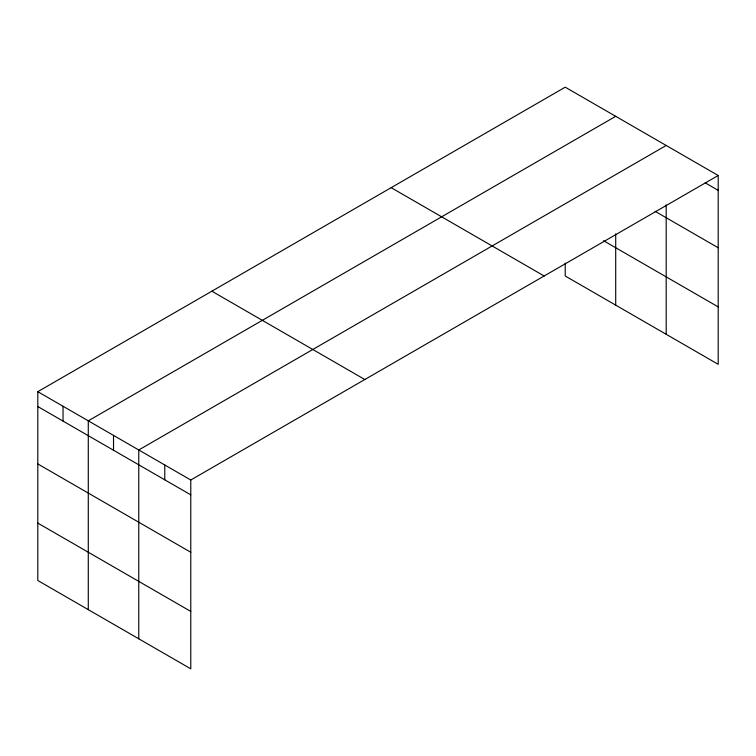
<?xml version="1.0" encoding="UTF-8"?>
<svg xmlns="http://www.w3.org/2000/svg" width="756" height="756" viewBox="0 0 756 756"><rect width="100%" height="100%" fill="white"/><g stroke="black" fill="none" stroke-linecap="round" stroke-linejoin="round"><path stroke-width="1.13" d="M718.2 175.496L565.223 87.176L37.8 391.684L37.8 580.504L190.777 668.824L190.777 480.003L718.2 175.496L718.2 364.316L565.223 275.997L565.223 263.107M615.705 116.32L88.282 420.827L88.282 609.648M666.187 145.473L138.764 449.971L138.764 638.792M705.197 182.839L718.2 190.351M655.083 211.321L718.2 247.76M603.59 240.739L718.2 306.908M391.173 187.668L544.15 275.987M211.85 291.192L364.827 379.521M37.8 391.684L190.777 480.003M37.8 406.53L190.777 494.849M37.8 463.938L190.777 552.258M37.8 523.095L190.777 611.415M666.187 204.838L666.187 334.284M615.705 233.812L615.705 305.14M164.77 464.987L164.77 479.843M113.523 435.399L113.523 450.255M63.041 406.255L63.041 421.101"/></g></svg>
